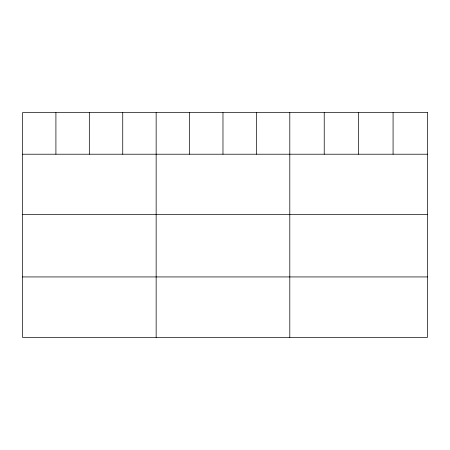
<?xml version="1.0" encoding="UTF-8"?>
<svg xmlns="http://www.w3.org/2000/svg" width="450" height="450" viewBox="0 0 450 450"><rect width="100%" height="100%" fill="white"/><g stroke="black" fill="none" stroke-linecap="round" stroke-linejoin="round"><path stroke-width="0.67" d="M22.5 154.215L427.5 154.215M22.5 214.656L427.5 214.656M22.5 276.93L427.5 276.93M393.075 112.629L393.075 154.215M358.65 112.629L358.65 154.215M324.225 112.629L324.225 154.215M289.8 112.629L289.8 337.371M256.387 112.629L256.387 154.215M222.975 112.629L222.975 154.215M189.562 112.629L189.562 154.215M156.15 112.629L156.15 337.371M122.737 112.629L122.737 154.215M89.325 112.629L89.325 154.215M55.913 112.629L55.913 154.215M427.5 112.629L22.5 112.629L22.5 337.371L427.5 337.371L427.5 112.629"/></g></svg>
